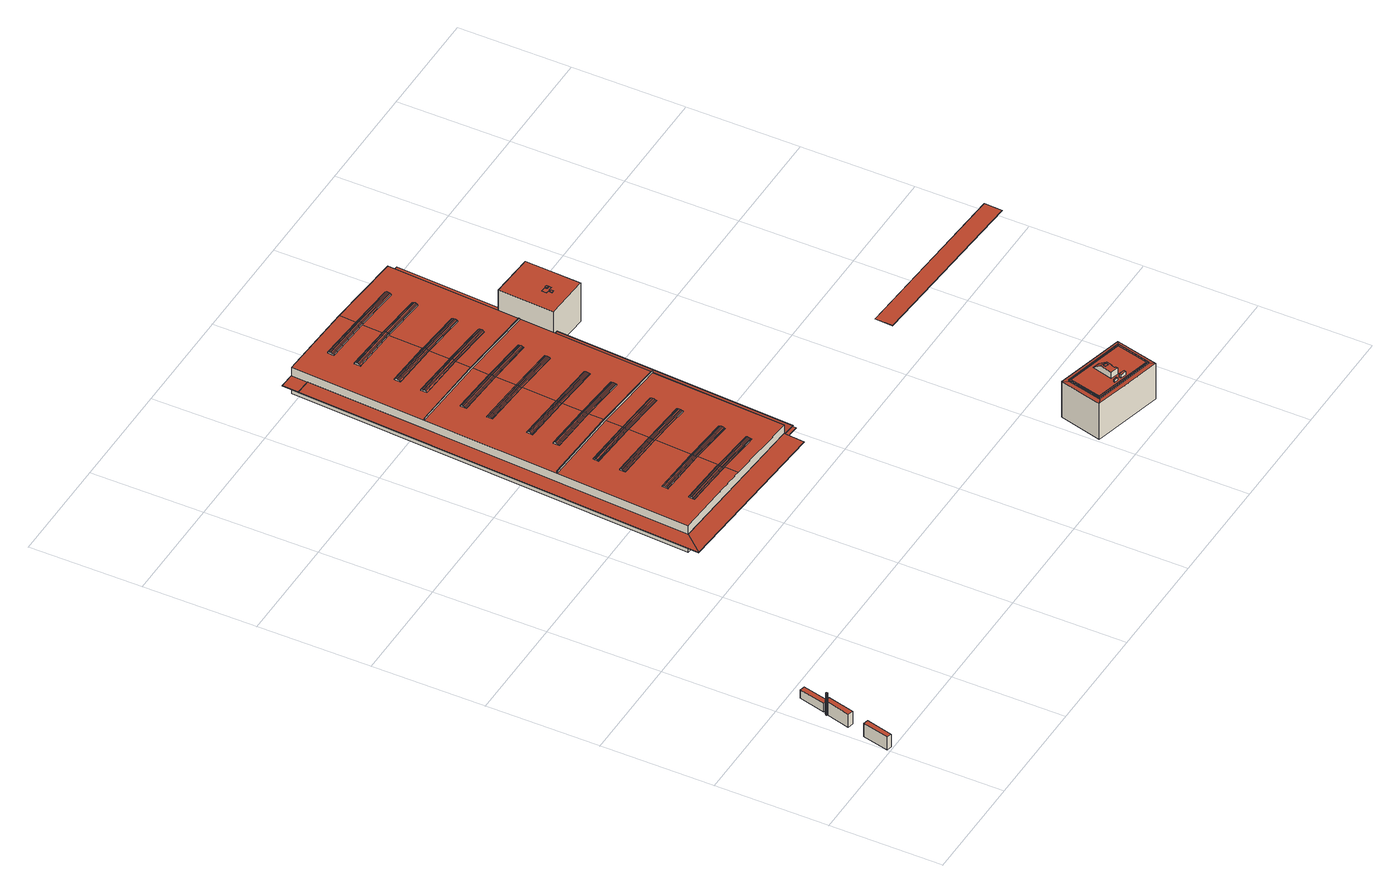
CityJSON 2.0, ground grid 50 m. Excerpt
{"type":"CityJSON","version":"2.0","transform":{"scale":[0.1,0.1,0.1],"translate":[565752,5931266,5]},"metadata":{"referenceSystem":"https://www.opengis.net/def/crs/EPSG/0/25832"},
"CityObjects":{
"building1":{"type":"Building","attributes":{"Grundfläche 2D":"28.935909","Grundhöhe NN":"5.160"},"geometry":[{"type":"Solid","lod":"3","boundaries":[[[[0,1,2,3]],[[4,5,3,2]],[[5,6,0,3]],[[6,7,1,0]],[[7,4,2,1]],[[7,6,5,4]]]],"semantics":{"surfaces":[{"type":"RoofSurface"},{"type":"WallSurface"},{"type":"GroundSurface"}],"values":[[0,1,1,1,1,2]]}}]},
"building2":{"type":"Building","attributes":{"Grundfläche 2D":"29.962323","Grundhöhe NN":"5.160"},"children":["building2-1"],"geometry":[{"type":"Solid","lod":"3","boundaries":[[[[8,9,10,11,12,13,14,15,16,17,18,19,20,21,22,23,24,25]],[[26,27,12,11]],[[27,28,13,12]],[[28,29,14,13]],[[30,31,10,9]],[[29,32,15,14]],[[32,33,16,15]],[[33,34,17,16]],[[34,35,18,17]],[[35,36,19,18]],[[36,37,20,19]],[[37,38,21,20]],[[31,26,11,10]],[[38,39,22,21]],[[39,40,23,22]],[[40,41,24,23]],[[41,42,25,24]],[[42,43,8,25]],[[43,30,9,8]],[[40,39,38,37,36,35,34,33,32,29,28,27,26,31,30,43,42,41]]]],"semantics":{"surfaces":[{"type":"RoofSurface"},{"type":"WallSurface"},{"type":"GroundSurface"}],"values":[[0,1,1,1,1,1,1,1,1,1,1,1,1,1,1,1,1,1,1,2]]}}]},
"building2-1":{"type":"BuildingInstallation","parents":["building2"],"geometry":[{"type":"MultiSurface","lod":"3","boundaries":[[[44,45,46,47,48,49,50,51,52,53,54,55,56,57,58,59,60,61,62,63,64,65,66]],[[13,14,53,52]],[[11,12,51,50]],[[12,13,52,51]],[[14,15,54,53]],[[15,16,55,54]],[[16,17,56,55]],[[17,18,57,56]],[[18,19,58,57]],[[19,20,59,58]],[[20,21,60,59]],[[21,22,61,60]],[[22,23,62,61]],[[23,24,63,62]],[[24,67,64,63]],[[67,68,65,64]],[[66,65,68,69]],[[69,70,44,66]],[[70,71,45,44]],[[71,72,46,45]],[[72,73,47,46]],[[73,74,48,47]],[[74,75,49,48]],[[75,11,50,49]]],"semantics":{"surfaces":[{"type":"RoofSurface"},{"type":"WallSurface"}],"values":[0,1,1,1,1,1,1,1,1,1,1,1,1,1,1,1,1,1,1,1,1,1,1,1]}}]},
"building3":{"type":"Building","attributes":{"Grundfläche 2D":"30.176119","Grundhöhe NN":"5.160"},"geometry":[{"type":"Solid","lod":"3","boundaries":[[[[76,77,78,79]],[[80,81,79,78]],[[81,82,76,79]],[[82,83,77,76]],[[83,80,78,77]],[[83,82,81,80]]]],"semantics":{"surfaces":[{"type":"RoofSurface"},{"type":"WallSurface"},{"type":"GroundSurface"}],"values":[[0,1,1,1,1,2]]}}]},
"building4":{"type":"Building","attributes":{"Grundfläche 2D":"1867.923037","Grundhöhe NN":"15.794"},"geometry":[{"type":"Solid","lod":"3","boundaries":[[[[84,85,86,87]],[[86,88,89,87]],[[85,84,90,91]],[[86,85,91,92]],[[88,86,92,93]],[[89,88,93,94]],[[87,89,94,95]],[[84,87,95,90]],[[91,90,95,92]],[[93,92,95,94]]]],"semantics":{"surfaces":[{"type":"RoofSurface"},{"type":"WallSurface"},{"type":"GroundSurface"}],"values":[[0,0,1,1,1,1,1,1,2,2]]}}]},
"building5":{"type":"Building","attributes":{"Grundfläche 2D":"12685.558055","Grundhöhe NN":"7.051"},"children":["building5-1"],"geometry":[{"type":"MultiSurface","lod":"3","boundaries":[[[96,97,98,99]],[[98,100,101,99]],[[102,103,104,105]],[[106,103,102,107]],[[108,106,107,109]],[[110,108,109,111]],[[112,110,111,113]],[[114,112,113,115]],[[116,114,115,117]],[[118,119,120,121]],[[120,122,123,121]],[[122,124,125,123]],[[124,126,127,125]],[[126,128,129,127]],[[128,130,131,129]],[[130,132,133,131]],[[134,135,136,137]],[[136,138,139,137]],[[138,140,141,139]],[[140,142,143,141]],[[142,144,145,143]],[[144,146,147,145]],[[147,146,148,149,150]],[[151,152,153,154]],[[153,155,156,154]],[[155,157,158,156]],[[157,159,160,158]],[[159,161,162,160]],[[161,163,164,162]],[[163,165,166,164]],[[167,168,169,170]],[[171,168,167,172]],[[173,171,172,174]],[[175,173,174,176]],[[177,175,176,178]],[[179,177,178,180]],[[181,179,180,182]],[[183,184,185,186]],[[187,184,183,188]],[[189,187,188,190]],[[191,189,190,192]],[[193,191,192,194]],[[195,193,194,196]],[[197,195,196,198]],[[199,200,201,202]],[[199,202,203]],[[204,199,205]],[[200,199,204]],[[206,204,205,207]],[[208,206,207,209]],[[210,209,211]],[[208,209,210]],[[212,210,211,213]],[[214,213,215]],[[216,212,213,214]],[[217,218,219,220,221]],[[222,218,217,223]],[[224,222,223,225]],[[226,224,225,227]],[[228,226,227,229]],[[230,228,229,231]],[[232,233,230,231,234]],[[235,169,168,236]],[[168,171,237,236]],[[171,173,238,237]],[[173,175,239,238]],[[175,177,240,239]],[[177,179,241,240]],[[241,179,181,242,243]],[[244,245,246,247,248,249,250,251,252,253,254,255,256,257,258,259,260,261,262,263,264,265,266,267,268,269,270,271,272,273,274,275,276,277,278,279,280,281,282,283,284,285,286,287,288,289,290,291,292,293,294,295,296,297,298,299,300,301,302,303,304,305,306,307,308,309,310,311,312,313,314,315,316,317,318,319,320,321,322,323,324,325,326,327,328,329,330,331,332,333,334,335,336,337,338,339,340,341,342,343,344,345,346,347,348,349,350,351,352,353,354]],[[355,356,357,329,328,358,359,360,361,323,322,362,363,364,365,366,367,316,315,368,369,370,371,372,373,308,307,374,375,376,377,378,379,299,298,380,381,382,383,290,289,384,385,386,387,352,351,388,389,390,391,392,393,394,395,396,345,344,397,398,399,400,401,402,403,404,405,406,340,339,407,408,409,410,411,412,413,335,334,414,415,416]],[[284,283,417,418,419,420,421,422,423,424,275,274,425,426,427,428,429,430,431,432,266,265,433,434,435,436,437,438,439,256,255,440,441,442,443,444,445,446,247,246,447,386,385,448,449]],[[200,450,451,201]],[[452,450,200,204]],[[453,452,204,206]],[[454,453,206,208]],[[455,454,208,210]],[[456,455,210,212]],[[457,456,212,216]],[[458,459,185,184,460]],[[184,187,461,460]],[[187,189,462,461]],[[189,191,463,462]],[[191,193,464,463]],[[193,195,465,464]],[[195,197,466,465]],[[467,468,469,470]],[[469,471,472,470]],[[471,473,474,472]],[[473,475,476,474]],[[475,477,478,476]],[[477,479,480,478]],[[480,479,481,482,483]],[[470,484,485,467]],[[486,484,470,472]],[[487,486,472,474]],[[488,487,474,476]],[[489,488,476,478]],[[490,489,478,480]],[[491,490,480,483]],[[492,493,494,495]],[[494,496,497,495]],[[496,498,499,497]],[[498,500,501,499]],[[500,502,503,501]],[[502,504,505,503]],[[505,504,506,507,508]],[[509,510,511,512]],[[511,513,514,512]],[[105,515,516,102]],[[516,517,107,102]],[[517,518,109,107]],[[518,519,111,109]],[[519,520,113,111]],[[520,521,115,113]],[[115,521,522,523,117]],[[524,525,526,527]],[[526,528,529,527]],[[528,530,531,529]],[[530,532,533,531]],[[532,534,535,533]],[[534,536,537,535]],[[536,538,539,537]],[[540,526,525,541]],[[528,526,540,542]],[[530,528,542,543]],[[532,530,543,544]],[[534,532,544,545]],[[536,534,545,546]],[[538,536,546,547]],[[218,548,549,219]],[[550,548,218,222]],[[551,550,222,224]],[[552,551,224,226]],[[553,552,226,228]],[[554,553,228,230]],[[555,554,230,233]],[[556,557,558,559]],[[556,559,560]],[[561,556,562]],[[557,556,561]],[[563,561,562,564]],[[565,563,564,566]],[[567,565,566,568]],[[569,567,568,570]],[[571,570,572]],[[573,569,570,571]],[[154,574,575,151]],[[576,574,154,156]],[[577,576,156,158]],[[578,577,158,160]],[[579,578,160,162]],[[580,579,162,164]],[[581,580,164,166]],[[121,582,583,118]],[[584,582,121,123]],[[585,584,123,125]],[[586,585,125,127]],[[587,586,127,129]],[[588,587,129,131]],[[589,588,131,133]],[[495,590,591,492]],[[592,590,495,497]],[[593,592,497,499]],[[594,593,499,501]],[[595,594,501,503]],[[596,595,503,505]],[[597,596,505,508]],[[557,598,599,558]],[[600,598,557,561]],[[601,600,561,563]],[[602,601,563,565]],[[603,602,565,567]],[[604,603,567,569]],[[605,604,569,573]],[[137,606,607,134]],[[608,606,137,139]],[[609,608,139,141]],[[610,609,141,143]],[[611,610,143,145]],[[612,611,145,147]],[[613,612,147,150]],[[614,615,616,617]],[[326,325,97,96]],[[97,325,323,360,100,98]],[[360,359,101,100]],[[326,96,99,101,359,328]],[[105,104,269,267]],[[116,117,273,271]],[[108,110,112,114,116,271,270,269,104,103,106]],[[118,276,275,424,423,119]],[[423,422,421,420,419,418,132,130,128,126,124,122,120,119]],[[283,282,133,132,418,417]],[[201,451,259,257]],[[457,216,264,262]],[[262,261,260,259,451,450,452,453,454,455,456,457]],[[185,459,458,346,345,396]],[[350,466,197,388,351]],[[464,465,466,350,349,348,347,346,458,460,461,462,463]],[[383,468,467,291,290]],[[471,469,468,383,382,381,380,481,479,477,475,473]],[[297,483,482,481,380,298]],[[308,373,135,134,309]],[[373,372,371,370,369,368,148,146,144,142,140,138,136,135]],[[314,150,149,148,368,315]],[[467,485,293,291]],[[491,483,297,295]],[[487,488,489,490,491,295,294,293,485,484,486]],[[329,357,493,492]],[[357,356,355,416,415,414,506,504,502,500,498,496,494,493]],[[508,507,506,414,334,333]],[[287,286,510,509]],[[511,510,286,284,449,448,513]],[[448,385,514,513]],[[514,385,384,289,287,509,512]],[[432,431,515,105,267,266]],[[431,430,429,428,427,426,522,521,520,519,518,517,516,515]],[[274,273,117,523,522,426,425]],[[299,379,152,151,300]],[[379,378,377,376,375,374,165,163,161,159,157,155,153,152]],[[306,166,165,374,307]],[[340,406,525,524,341]],[[343,539,538,397,344]],[[531,533,535,537,539,343,342,341,524,527,529]],[[541,525,406,404]],[[404,403,402,401,400,399,547,546,545,544,543,542,540,541]],[[538,547,399,397]],[[318,317,219,549]],[[321,320,555,233]],[[551,552,553,554,555,320,319,318,549,548,550]],[[559,558,248,247,446,560]],[[446,445,444,443,442,441,440,572,570,568,566,564,562,556,560]],[[440,255,254,573,571,572]],[[170,169,335,413]],[[413,412,411,410,409,408,182,180,178,176,174,172,167,170]],[[181,182,408,407]],[[151,575,302,300]],[[581,166,306,304]],[[577,578,579,580,581,304,303,302,575,574,576]],[[186,185,396,394]],[[394,393,392,391,390,389,198,196,194,192,190,188,183,186]],[[197,198,389,388]],[[118,583,278,276]],[[589,133,282,280]],[[585,586,587,588,589,280,279,278,583,582,584]],[[203,202,201,257,256,439,438]],[[438,437,436,435,434,215,213,211,209,207,205,199,203]],[[434,433,265,264,216,214,215]],[[330,329,492,591]],[[333,332,597,508]],[[593,594,595,596,597,332,331,330,591,590,592]],[[367,221,220,219,317,316]],[[367,366,365,364,363,362,234,231,229,227,225,223,217,221]],[[233,232,234,362,322,321]],[[248,558,599,250,249]],[[252,605,573,254,253]],[[601,602,603,604,605,252,251,250,599,598,600]],[[336,335,169,235]],[[243,242,181,407,339,338]],[[238,239,240,241,243,338,337,336,235,236,237]],[[134,607,310,309]],[[613,150,314,312]],[[609,610,611,612,613,312,311,310,607,606,608]],[[244,354,618,619,620,621,245]],[[622,386,447,246,245,621,623]],[[387,386,622,624]],[[615,625,620,619,618,354,353,352,387,624,626,616]],[[617,616,626,627]],[[614,617,627,628]],[[615,614,628,625]],[[627,626,624,622,623,621,620,625,628]]],"semantics":{"surfaces":[{"type":"RoofSurface"},{"type":"WallSurface"},{"type":"GroundSurface"}],"values":[0,0,0,0,0,0,0,0,0,0,0,0,0,0,0,0,0,0,0,0,0,0,0,0,0,0,0,0,0,0,0,0,0,0,0,0,0,0,0,0,0,0,0,0,0,0,0,0,0,0,0,0,0,0,0,0,0,0,0,0,0,0,0,0,0,0,0,0,0,0,0,0,0,0,0,0,0,0,0,0,0,0,0,0,0,0,0,0,0,0,0,0,0,0,0,0,0,0,0,0,0,0,0,0,0,0,0,0,0,0,0,0,0,0,0,0,0,0,0,0,0,0,0,0,0,0,0,0,0,0,0,0,0,0,0,0,0,0,0,0,0,0,0,0,0,0,0,0,0,0,0,0,0,0,0,0,0,0,0,0,0,0,0,0,0,0,0,0,0,0,0,0,0,0,0,0,0,0,0,0,0,0,0,1,1,1,1,1,1,1,1,1,1,1,1,1,1,1,1,1,1,1,1,1,1,1,1,1,1,1,1,1,1,1,1,1,1,1,1,1,1,1,1,1,1,1,1,1,1,1,1,1,1,1,1,1,1,1,1,1,1,1,1,1,1,1,1,1,1,1,1,1,1,1,1,1,1,1,1,1,1,1,1,1,1,1,1,1,1,1,2]}}]},
"building5-1":{"type":"BuildingInstallation","parents":["building5"],"geometry":[{"type":"MultiSurface","lod":"3","boundaries":[[[85,84,618,629]],[[91,90,84,85]],[[619,630,629,618]],[[630,91,85,629]],[[90,619,618,84]],[[90,91,630,619]]],"semantics":{"surfaces":[{"type":"RoofSurface"},{"type":"WallSurface"},{"type":"OuterCeilingSurface"}],"values":[0,1,1,1,1,2]}}]},
"building6":{"type":"Building","attributes":{"Grundfläche 2D":"2483.916772","Grundhöhe NN":"12.082"},"geometry":[{"type":"MultiSurface","lod":"3","boundaries":[[[631,632,633,634,635,636]],[[637,638,639,640,641,642]],[[643,644,645,646]],[[647,648,649,650]],[[651,652,653,654]],[[655,656,650,649]],[[656,657,647,650]],[[657,658,648,647]],[[658,655,649,648]],[[635,636,659,660]],[[636,631,661,659]],[[631,632,662,661]],[[632,633,663,662]],[[633,634,664,663]],[[634,635,660,664]],[[665,666,639,638]],[[666,667,640,639]],[[667,668,641,640]],[[668,669,642,641]],[[669,670,637,642]],[[670,665,638,637]],[[671,672,646,645]],[[672,673,643,646]],[[673,674,644,643]],[[674,671,645,644]],[[675,676,654,653]],[[676,677,651,654]],[[677,678,652,651]],[[678,675,653,652]],[[670,669,668,667,666,665]],[[674,673,672,671]],[[658,657,656,655]],[[678,677,676,675]]],"semantics":{"surfaces":[{"type":"RoofSurface"},{"type":"WallSurface"},{"type":"GroundSurface"}],"values":[0,0,0,0,0,1,1,1,1,1,1,1,1,1,1,1,1,1,1,1,1,1,1,1,1,1,1,1,1,2,2,2,2]}}]},
"building7":{"type":"Building","attributes":{"Grundfläche 2D":"631.020767","Grundhöhe NN":"5.665"},"children":["building7-1","building7-2","building7-3"],"geometry":[{"type":"MultiSurface","lod":"3","boundaries":[[[679,680,681,682]],[[680,679,683,684,685,686,687,688],[689,690,691,692,693,694]],[[695,696,697,698]],[[699,700,697,696,701,702,695,698,703,704]],[[705,706,707,708],[709,710,711,712,713,714,715,716]],[[717,718,719,720,721]],[[722,723,724,721,720]],[[725,724,723,726,727]],[[727,719,718,725]],[[682,714,713,683,679]],[[713,712,684,683]],[[712,711,685,684]],[[711,710,686,685]],[[710,709,687,686]],[[709,716,688,687]],[[716,715,681,680,688]],[[715,714,682,681]],[[728,729,698,697]],[[696,695,705,708]],[[730,731,700,699]],[[731,728,697,700]],[[696,708,707,701]],[[702,701,707,706]],[[705,695,702,706]],[[729,732,703,698]],[[732,733,704,703]],[[733,730,699,704]],[[720,719,734,735]],[[723,722,720,735,736]],[[727,726,723,736,737]],[[719,727,737,734]],[[732,721,724,733]],[[733,724,725,730]],[[730,725,718,731]],[[732,729,728,731,718,717,721]],[[736,735,734,737]]],"semantics":{"surfaces":[{"type":"RoofSurface"},{"type":"WallSurface"},{"type":"GroundSurface"}],"values":[0,0,0,0,0,0,0,0,0,1,1,1,1,1,1,1,1,1,1,1,1,1,1,1,1,1,1,1,1,1,1,1,1,1,1,2]}}]},
"building7-1":{"type":"BuildingInstallation","parents":["building7"],"geometry":[{"type":"MultiSurface","lod":"3","boundaries":[[[738,739,740,741]],[[690,741,740,692,691]],[[738,741,690,689]],[[739,738,689,694]],[[692,740,739,694,693]]],"semantics":{"surfaces":[{"type":"RoofSurface"},{"type":"WallSurface"}],"values":[0,1,1,1,1]}}]},
"building7-2":{"type":"BuildingInstallation","parents":["building7"],"geometry":[{"type":"MultiSurface","lod":"3","boundaries":[[[742,743,744,745]],[[745,744,746,747]],[[742,745,747,748]],[[743,742,748,749]],[[744,743,749,746]]],"semantics":{"surfaces":[{"type":"RoofSurface"},{"type":"WallSurface"}],"values":[0,1,1,1,1]}}]},
"building7-3":{"type":"BuildingInstallation","parents":["building7"],"geometry":[{"type":"MultiSurface","lod":"3","boundaries":[[[750,751,752,753]],[[753,752,754,755]],[[750,753,755,756]],[[751,750,756,757]],[[752,751,757,754]]],"semantics":{"surfaces":[{"type":"RoofSurface"},{"type":"WallSurface"}],"values":[0,1,1,1,1]}}]},
"building8":{"type":"Building","attributes":{"Grundfläche 2D":"498.213159","Grundhöhe NN":"7.205"},"children":["building8-1","building8-2","building8-3"],"geometry":[{"type":"Solid","lod":"3","boundaries":[[[[758,759,760,761]],[[759,758,762,763]],[[760,759,763,764]],[[761,760,764,765]],[[758,761,765,762]],[[763,762,765,764]]]],"semantics":{"surfaces":[{"type":"RoofSurface"},{"type":"WallSurface"},{"type":"GroundSurface"}],"values":[[0,1,1,1,1,2]]}}]},
"building8-1":{"type":"BuildingInstallation","parents":["building8"],"geometry":[{"type":"MultiSurface","lod":"3","boundaries":[[[766,767,766,768,769,770,771,772,773,774,775,776,777,778,779,780,781,782,783,784,785,786,787,788,789,790,791,792,793,794]],[[793,792,795,796]],[[794,793,796,797]],[[798,767,766,794,797,799]],[[790,767,798,800]],[[791,790,800,801]],[[792,791,801,795]]],"semantics":{"surfaces":[{"type":"RoofSurface"},{"type":"WallSurface"}],"values":[0,1,1,1,1,1,1]}}]},
"building8-2":{"type":"BuildingInstallation","parents":["building8"],"geometry":[{"type":"MultiSurface","lod":"3","boundaries":[[[802,803,804,805]],[[805,804,806,807]],[[802,805,807,808]],[[803,802,808,809]],[[804,803,809,806]]],"semantics":{"surfaces":[{"type":"RoofSurface"},{"type":"WallSurface"}],"values":[0,1,1,1,1]}}]},
"building8-3":{"type":"BuildingInstallation","parents":["building8"],"geometry":[{"type":"MultiSurface","lod":"3","boundaries":[[[810,811,812,813,814,815,816,817,818,819,820,821,822,823,824,825,826,827,828,829,830,831,832,833,834]],[[816,815,789,788]],[[817,816,788,787]],[[818,817,787,786]],[[819,818,786,785]],[[820,819,785,784]],[[821,820,784,783]],[[822,821,783,782]],[[823,822,782,781]],[[824,823,781,780]],[[825,824,780,779]],[[826,825,779,778]],[[827,826,778,777]],[[828,827,777,776]],[[829,828,776,775]],[[830,829,775,774]],[[831,830,774,773]],[[832,831,773,772]],[[833,832,772,771]],[[834,833,771,770]],[[810,834,770,769]],[[811,810,769,768]],[[812,811,768,766]],[[813,812,766,767]],[[767,790,814,813]],[[815,814,790,789]]],"semantics":{"surfaces":[{"type":"RoofSurface"},{"type":"WallSurface"}],"values":[0,1,1,1,1,1,1,1,1,1,1,1,1,1,1,1,1,1,1,1,1,1,1,1,1,1]}}]},
"building9":{"type":"Building","attributes":{"Grundfläche 2D":"650.552625","Grundhöhe NN":"15.355"},"geometry":[{"type":"Solid","lod":"3","boundaries":[[[[835,836,837,838]],[[835,838,839,840]],[[836,835,840,841]],[[837,836,841,842]],[[838,837,842,839]],[[841,840,839,842]]]],"semantics":{"surfaces":[{"type":"RoofSurface"},{"type":"WallSurface"},{"type":"GroundSurface"}],"values":[[0,1,1,1,1,2]]}}]}
},
"vertices":[
[55,126,67],[32,132,67],[3,14,67],[26,8,67],[3,14,2],[26,8,2],[55,126,2],[32,132,2],
[76,203,67],[105,321,67],[82,327,67],[80,322,67],[79,322,67],[78,322,67],[77,322,67],[77,321,67],[76,321,67],[75,320,67],[75,319,67],[75,318,67],[75,317,67],[75,316,67],[76,315,67],[77,314,67],[78,314,67],[52,209,67],[80,322,2],[79,322,2],[78,322,2],[77,322,2],[105,321,2],[82,327,2],[77,321,2],[76,321,2],[75,320,2],[75,319,2],[75,318,2],[75,317,2],[75,316,2],[76,315,2],[77,314,2],[78,314,2],[52,209,2],[76,203,2],
[82,316,110],[82,317,110],[82,318,110],[82,319,110],[82,320,110],[81,321,110],[80,322,110],[79,322,110],[78,322,110],[77,322,110],[77,321,110],[76,321,110],[75,320,110],[75,319,110],[75,318,110],[75,317,110],[75,316,110],[76,315,110],[77,314,110],[78,314,110],[79,314,110],[80,314,110],[81,315,110],[79,314,67],[80,314,67],[81,315,67],[82,316,67],[82,317,67],[82,318,67],[82,319,67],[82,320,67],[81,321,67],
[141,449,43],[117,455,43],[88,337,43],[112,331,43],[88,337,2],[112,331,2],[141,449,2],[117,455,2],
[761,2953,112],[693,2957,110],[583,1147,110],[657,1233,112],[1353,1100,110],[1359,1191,112],[761,2953,110],[693,2957,108],[583,1147,108],[1353,1100,108],[1359,1191,110],[657,1233,110],
[732,2429,161],[732,2425,161],[1068,2405,170],[1068,2409,170],[1430,2384,161],[1430,2388,161],[1033,1587,165],[823,1600,161],[822,1596,159],[1033,1583,162],[823,1604,162],[1033,1591,166],[823,1608,163],[1033,1595,167],[823,1612,163],[1034,1599,167],[824,1616,162],[1034,1604,166],[824,1620,161],[1034,1608,164],[824,1623,159],[1034,1611,162],[1040,1703,162],[1250,1690,159],[1250,1694,161],[1040,1707,165],[1251,1698,162],[1040,1711,166],[1251,1702,163],[1040,1715,167],[1251,1706,163],[1041,1719,167],[1251,1711,162],[1041,1723,166],[1252,1715,161],[1041,1727,164],[1252,1718,159],[1041,1730,162],[1068,2182,162],[1278,2169,159],[1279,2173,161],[1068,2186,165],[1279,2177,162],[1069,2190,166],[1279,2181,163],[1069,2194,167],[1279,2186,163],[1069,2198,167],[1280,2190,162],[1069,2203,166],[1280,2194,161],[1070,2207,164],[1280,2197,159],[1073,2209,162],[1070,2210,162],[1058,2002,162],[1269,1989,159],[1269,1993,161],[1059,2006,165],[1269,1997,162],[1059,2010,166],[1269,2001,163],[1059,2014,167],[1270,2005,163],[1059,2018,167],[1270,2010,162],[1060,2022,166],[1270,2014,161],[1060,2026,164],[1270,2017,159],[1060,2029,162],[1304,2591,162],[1094,2604,165],[1094,2600,163],[1304,2588,159],[1094,2608,167],[1305,2595,163],[1095,2612,168],[1305,2600,164],[1095,2617,168],[1305,2604,164],[1095,2621,167],[1305,2608,163],[1095,2625,165],[1306,2612,161],[1096,2628,163],[1306,2615,159],[1322,2892,164],[1111,2904,167],[1111,2901,165],[1321,2888,161],[1112,2908,169],[1322,2896,165],[1112,2913,170],[1322,2900,166],[1112,2917,169],[1322,2904,166],[1112,2921,169],[1323,2908,165],[1113,2925,167],[1323,2912,163],[1113,2928,165],[1323,2915,161],[1229,1383,161],[1023,1395,165],[1023,1392,162],[1030,1391,162],[1229,1379,159],[1023,1399,166],[1230,1387,162],[1023,1404,167],[1230,1391,163],[1024,1408,167],[1230,1396,163],[1024,1412,166],[1230,1400,162],[1024,1416,164],[1231,1404,161],[1031,1419,162],[1231,1407,159],[1024,1419,162],[1286,2292,161],[1076,2305,165],[1076,2301,162],[1078,2301,162],[1286,2289,159],[1076,2309,166],[1287,2296,162],[1077,2313,167],[1287,2301,163],[1077,2318,167],[1287,2305,163],[1077,2322,166],[1287,2309,162],[1077,2326,164],[1288,2313,161],[1079,2329,162],[1078,2329,162],[1288,2316,159],[884,2613,159],[884,2617,162],[884,2621,163],[884,2625,164],[885,2629,164],[885,2634,163],[885,2638,161],[1095,2628,163],[885,2641,159],[761,2953,153],[657,1233,153],[1021,1211,161],[1024,1271,161],[1015,1271,161],[1012,1272,161],[805,1284,156],[805,1288,156],[806,1312,156],[1007,1300,161],[1017,1299,161],[1025,1298,161],[1030,1391,161],[1023,1392,161],[993,1394,160],[813,1405,156],[813,1408,156],[814,1429,156],[814,1432,156],[989,1421,160],[1024,1419,161],[1031,1419,161],[1040,1583,161],[1033,1583,161],[965,1587,159],[822,1596,156],[823,1600,156],[824,1623,156],[960,1615,159],[1034,1611,161],[1042,1610,161],[1046,1703,161],[1040,1703,161],[946,1709,159],[829,1716,156],[830,1719,156],[831,1743,156],[942,1736,158],[1041,1730,161],[1048,1730,161],[1052,1805,161],[931,1812,158],[697,1826,153],[697,1830,153],[930,1816,158],[1052,1809,161],[1056,1882,161],[1051,1883,161],[919,1890,158],[841,1895,156],[841,1899,156],[842,1923,156],[915,1918,158],[1052,1910,161],[1057,1910,161],[1062,2002,161],[1058,2002,161],[901,2011,157],[848,2015,156],[848,2018,156],[850,2042,156],[897,2039,157],[1060,2029,161],[1064,2029,161],[1072,2182,161],[1068,2182,161],[858,2195,156],[858,2199,156],[859,2222,156],[870,2222,156],[1070,2210,161],[1073,2209,161],[1078,2301,161],[1076,2301,161],[866,2314,156],[866,2318,156],[867,2342,156],[1078,2329,161],[1079,2329,161],[1083,2404,161],[841,2419,155],[732,2425,153],[732,2429,153],[840,2423,155],[1083,2408,161],[1087,2481,161],[876,2493,156],[877,2497,156],[878,2521,156],[1088,2508,161],[1089,2508,161],[1094,2600,161],[884,2613,156],[884,2617,156],[885,2641,156],[1095,2628,161],[1103,2781,161],[894,2793,156],[895,2797,156],[896,2821,156],[1104,2808,161],[1109,2901,161],[901,2913,156],[901,2917,156],[901,2921,156],[902,2925,156],[903,2941,156],[1111,2928,161],[1115,3005,161],[797,3024,153],[765,3026,153],[1298,2476,156],[1297,2472,156],[1297,2468,156],[1375,2391,154],[1430,2388,153],[1430,2384,153],[1377,2387,154],[1288,2316,156],[1288,2313,156],[1287,2305,156],[1287,2296,156],[1286,2292,156],[1286,2289,156],[1280,2197,156],[1280,2194,156],[1279,2186,156],[1279,2177,156],[1279,2173,156],[1278,2169,156],[1270,2017,156],[1270,2014,156],[1270,2005,156],[1269,1997,156],[1269,1993,156],[1269,1989,156],[1263,1897,156],[1263,1894,156],[1262,1886,156],[1261,1870,156],[1246,1797,156],[1395,1789,153],[1362,1191,153],[1471,2983,153],[1113,2928,161],[1323,2915,156],[1323,2912,156],[1322,2904,156],[1322,2896,156],[1322,2892,156],[1321,2888,156],[1160,2898,160],[1111,2901,161],[1106,2808,161],[1201,2802,159],[1317,2795,156],[1316,2792,156],[1316,2784,156],[1315,2776,156],[1315,2772,156],[1315,2768,156],[1213,2774,158],[1105,2781,161],[1096,2628,161],[1306,2615,156],[1306,2612,156],[1305,2604,156],[1305,2595,156],[1304,2591,156],[1304,2588,156],[1299,2495,156],[1299,2492,156],[1298,2484,156],[1216,1720,157],[1252,1718,156],[1252,1715,156],[1251,1706,156],[1251,1698,156],[1250,1694,156],[1250,1690,156],[1206,1693,157],[1171,1602,158],[1245,1598,156],[1245,1595,156],[1244,1587,156],[1244,1578,156],[1243,1574,156],[1243,1570,156],[1161,1575,158],[1099,1415,159],[1231,1407,156],[1231,1404,156],[1230,1396,156],[1229,1383,156],[1229,1379,156],[1088,1388,160],[1223,1286,156],[1223,1283,156],[1223,1279,156],[1222,1276,156],[1222,1267,156],[1222,1263,156],[1221,1259,156],[1359,1191,153],[1395,1785,153],[1244,1794,156],[813,1408,161],[813,1405,159],[813,1412,162],[813,1416,163],[813,1421,163],[814,1425,162],[814,1429,161],[814,1432,159],[901,2913,161],[1109,2901,165],[901,2917,164],[901,2921,165],[902,2925,166],[902,2930,166],[902,2934,165],[902,2938,163],[903,2941,161],[1051,1883,162],[1261,1870,159],[1261,1873,161],[1051,1886,165],[1262,1877,162],[1051,1890,166],[1262,1882,163],[1052,1894,167],[1262,1886,163],[1052,1899,167],[1262,1890,162],[1052,1903,166],[1263,1894,161],[1052,1907,164],[1263,1897,159],[1057,1910,162],[1052,1910,162],[841,1899,161],[841,1895,159],[841,1903,162],[841,1907,163],[842,1912,163],[842,1916,162],[842,1920,161],[842,1923,159],[1087,2481,163],[1297,2468,159],[1297,2472,162],[1087,2484,165],[1298,2476,163],[1087,2488,167],[1298,2480,164],[1087,2493,168],[1298,2484,164],[1088,2497,168],[1298,2488,163],[1088,2501,167],[1299,2492,161],[1088,2505,165],[1299,2495,159],[1089,2508,163],[1088,2508,163],[697,1830,161],[697,1826,161],[1033,1806,170],[1033,1810,170],[1395,1785,161],[1395,1789,161],[1243,1570,159],[1243,1574,161],[1244,1578,162],[1244,1582,163],[1244,1587,163],[1244,1591,162],[1245,1595,161],[1245,1598,159],[1042,1610,162],[894,2793,161],[1105,2781,165],[1105,2784,167],[895,2797,164],[1105,2788,169],[895,2801,165],[1105,2793,170],[895,2805,166],[1106,2797,169],[895,2810,166],[1106,2801,169],[896,2814,165],[1106,2805,167],[896,2818,163],[1106,2808,165],[896,2821,161],[1315,2772,164],[1315,2768,161],[1315,2776,165],[1316,2780,166],[1316,2784,166],[1316,2788,165],[1316,2792,163],[1317,2795,161],[866,2318,161],[866,2314,159],[866,2322,162],[866,2326,163],[867,2330,163],[867,2335,162],[867,2339,161],[867,2342,159],[1222,1263,161],[1015,1275,165],[1015,1271,162],[1024,1271,162],[1221,1259,159],[1015,1279,166],[1222,1267,162],[1016,1283,167],[1222,1271,163],[1016,1288,167],[1222,1276,163],[1016,1292,166],[1223,1279,162],[1016,1296,164],[1223,1283,161],[1025,1298,162],[1223,1286,159],[1017,1299,162],[848,2018,161],[848,2015,159],[848,2022,162],[849,2027,163],[849,2031,163],[849,2035,162],[850,2039,161],[850,2042,159],[830,1719,161],[829,1716,159],[830,1723,162],[830,1728,163],[830,1732,163],[831,1736,162],[831,1740,161],[831,1743,159],[877,2497,162],[876,2493,159],[877,2501,163],[877,2505,164],[877,2510,164],[878,2514,163],[878,2518,161],[878,2521,159],[805,1288,161],[805,1284,159],[805,1292,162],[805,1296,163],[806,1300,163],[806,1305,162],[806,1309,161],[806,1312,159],[858,2199,161],[858,2195,159],[858,2203,162],[859,2207,163],[859,2211,163],[859,2215,162],[859,2219,161],[859,2222,159],[790,3038,96],[789,3024,96],[797,3024,96],[798,3037,96],[765,3026,112],[765,3026,110],[765,3026,21],[657,1233,21],[1362,1191,21],[1359,1191,21],[1471,2983,21],[789,3024,21],[797,3024,21],[798,3037,21],[790,3038,21],
[698,3030,110],[698,3030,108],
[1428,1187,99],[1493,2255,99],[1469,2257,100],[1470,2267,100],[1427,2269,103],[1362,1191,103],[1471,2983,102],[1441,2499,102],[1483,2497,102],[1483,2506,102],[1507,2504,102],[1536,2979,102],[1558,2977,75],[1471,2983,75],[1442,2508,75],[1529,2503,75],[1483,2497,73],[1441,2499,73],[1427,2269,73],[1470,2267,73],[1449,1185,75],[1514,2254,75],[1427,2259,75],[1362,1191,75],[1427,2269,71],[1470,2267,71],[1483,2497,71],[1441,2499,71],[1362,1191,105],[1427,2269,105],[1428,1187,101],[1493,2255,101],[1469,2257,102],[1470,2267,102],[1441,2499,100],[1483,2497,100],[1483,2506,100],[1507,2504,100],[1536,2979,100],[1471,2983,100],[1442,2508,73],[1529,2503,73],[1558,2977,73],[1471,2983,73],[1427,2259,73],[1362,1191,73],[1449,1185,73],[1514,2254,73],
[2171,241,225],[2203,232,225],[2213,270,196],[2180,279,196],[2157,188,225],[2191,179,225],[2193,188,225],[2189,189,225],[2194,208,225],[2197,207,225],[2194,231,225],[2191,219,225],[2185,221,225],[2177,223,225],[2179,230,225],[2180,234,225],[2076,321,197],[2340,255,197],[2342,261,197],[2077,326,197],[2309,105,197],[2347,259,197],[2305,112,197],[2040,178,197],[2071,327,197],[2033,173,197],[2076,321,195],[2040,178,195],[2305,112,195],[2340,255,195],[2194,208,195],[2189,189,195],[2193,188,195],[2191,179,195],[2157,188,195],[2180,279,195],[2213,270,195],[2197,207,195],[2342,261,189],[2347,259,189],[2370,273,188],[2058,351,188],[2071,327,189],[2014,178,188],[2010,161,188],[2033,173,189],[2309,105,189],[2153,125,188],[2323,83,188],[2342,261,195],[2077,326,195],[2309,105,195],[2347,259,195],[2071,327,195],[2033,173,195],[2370,273,7],[2058,351,7],[2010,161,7],[2323,83,7],
[2194,231,227],[2180,234,227],[2177,223,227],[2191,219,227],
[2162,168,206],[2144,171,206],[2143,165,206],[2161,161,206],[2143,165,195],[2161,161,195],[2162,168,195],[2144,171,195],
[2205,158,212],[2178,165,212],[2176,155,212],[2202,149,212],[2176,155,195],[2202,149,195],[2205,158,195],[2178,165,195],
[1483,2506,215],[1469,2257,215],[1669,2246,215],[1683,2495,215],[1483,2506,22],[1469,2257,22],[1669,2246,22],[1683,2495,22],
[1585,2354,216],[1584,2354,216],[1587,2353,216],[1588,2352,216],[1589,2351,216],[1589,2350,216],[1589,2348,216],[1589,2347,216],[1589,2345,216],[1588,2344,216],[1586,2343,216],[1585,2342,216],[1584,2342,216],[1582,2342,216],[1581,2343,216],[1579,2344,216],[1578,2345,216],[1578,2346,216],[1577,2348,216],[1578,2349,216],[1578,2351,216],[1579,2352,216],[1580,2353,216],[1581,2354,216],[1582,2354,216],[1556,2356,216],[1555,2334,216],[1592,2332,216],[1593,2354,216],[1555,2334,215],[1592,2332,215],[1593,2354,215],[1584,2354,215],[1585,2354,215],[1582,2354,215],[1556,2356,215],
[1579,2327,216],[1567,2328,216],[1566,2316,216],[1578,2315,216],[1566,2316,215],[1578,2315,215],[1579,2327,215],[1567,2328,215],
[1588,2352,220],[1587,2353,220],[1585,2354,220],[1584,2354,220],[1582,2354,220],[1581,2354,220],[1580,2353,220],[1579,2352,220],[1578,2351,220],[1578,2349,220],[1577,2348,220],[1578,2346,220],[1578,2345,220],[1579,2344,220],[1581,2343,220],[1582,2342,220],[1584,2342,220],[1585,2342,220],[1586,2343,220],[1588,2344,220],[1589,2345,220],[1589,2347,220],[1589,2348,220],[1589,2350,220],[1589,2351,220],
[2127,1127,106],[2929,1078,106],[2933,1159,106],[2131,1207,106],[2131,1207,104],[2127,1127,104],[2929,1078,104],[2933,1159,104]
]}
